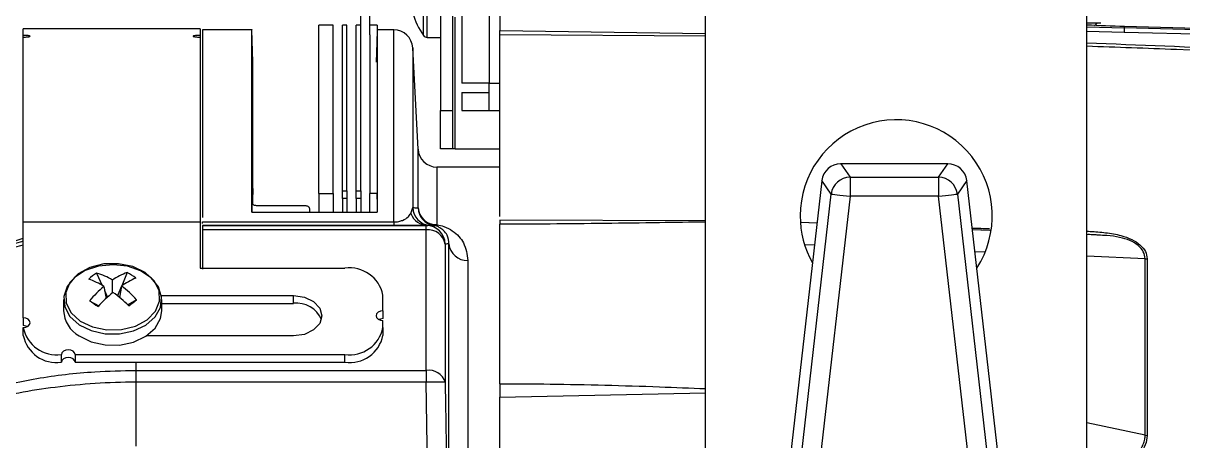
# Model space of a CAD drawing. Extents: x 8 to 113, y 0 to 87.
# Drawn here: x 79.496 to 83.3, y 38.83 to 40.2 of the extents above; entities that cross this region are included whole.
import ezdxf

# ---------------------------------------------------------------- set-up
doc = ezdxf.new("R2010")
doc.units = 0
doc.header["$MEASUREMENT"] = 0
doc.layers.add('OBJECT', color=7, linetype='CONTINUOUS')

msp = doc.modelspace()

# ---------------------------------------------------------------- linework, layer by layer
at = {"layer": 'OBJECT'}
for p, q in [((80.8646, 46.4382), (80.8646, 39.9132)), ((80.9046, 46.4382), (80.9046, 39.9132)), ((80.9346, 46.3482), (80.9346, 40.0032)), ((81.0246, 46.3482), (81.0246, 40.0032)), ((81.7346, 36.0256), (81.7346, 44.9982)), ((82.9846, 36.0256), (82.9846, 44.9982)), ((80.809, 40.1595), (80.809, 40.417)), ((80.8212, 40.1532), (80.8212, 40.4232)), ((80.6032, 40.1617), (80.6032, 40.3432)), ((80.6332, 40.1617), (80.6332, 40.3432)), ((80.9134, 39.7882), (80.9134, 40.2192)), ((81.0596, 40.238), (81.0596, 40.1765)), ((80.0763, 40.1811), (79.4963, 40.1811)), ((79.4963, 40.1598), (79.4963, 40.1811)), ((80.0763, 40.1811), (80.0763, 40.1598)), ((80.2467, 40.1782), (80.0844, 40.1782)), ((80.0844, 40.1782), (80.0844, 39.5627)), ((80.2494, 40.0725), (80.2467, 40.1781)), ((80.5134, 40.1932), (80.4654, 40.1932)), ((80.4654, 39.641), (80.4654, 40.1932)), ((80.5134, 39.641), (80.5134, 40.1932)), ((80.5583, 40.1932), (80.5434, 40.1932)), ((80.5434, 39.6499), (80.5434, 40.1932)), ((80.5583, 39.6499), (80.5583, 40.1932)), ((80.6032, 40.1932), (80.5883, 40.1932)), ((80.5883, 39.6499), (80.5883, 40.1932)), ((80.6572, 40.1932), (80.6332, 40.1932)), ((80.6572, 40.1932), (80.6572, 39.641)), ((80.712, 40.1782), (80.6572, 40.1782)), ((80.712, 39.5481), (80.712, 40.1782)), ((81.0596, 40.1765), (81.7346, 40.1667)), ((83.0307, 40.2), (82.9846, 40.2)), ((82.9846, 40.1877), (83.1082, 40.1844)), ((83.1077, 40.1698), (82.9846, 40.1731)), ((83.1079, 40.1698), (83.1077, 40.1698)), ((87.3506, 40.059), (83.1079, 40.1698)), ((87.3509, 40.0777), (83.1082, 40.1888)), ((83.1082, 40.1844), (83.1082, 40.1888)), ((87.3509, 40.0735), (83.1082, 40.1844)), ((79.4963, 40.1544), (79.4963, 40.1598)), ((79.4963, 39.5481), (79.4963, 40.1544)), ((80.0763, 40.1598), (80.0763, 40.1544)), ((80.0763, 40.1544), (80.0763, 39.5481)), ((80.6032, 39.6499), (80.6032, 40.1617)), ((80.6332, 40.1617), (80.6332, 39.641)), ((80.8212, 40.1532), (80.8646, 40.1532)), ((81.0596, 39.5658), (81.0596, 40.1619)), ((81.7346, 40.157), (81.0596, 40.1619)), ((80.7913, 39.787), (80.7739, 40.1195)), ((80.7739, 40.1195), (80.7739, 39.5953)), ((80.2494, 39.6386), (80.2494, 40.0732)), ((81.0246, 40.0032), (80.9346, 40.0032)), ((80.9346, 39.9732), (80.9346, 39.9132)), ((80.9346, 39.9732), (81.0246, 39.9732)), ((81.0246, 39.9132), (81.0246, 40.0032)), ((81.0246, 40.0032), (81.0596, 40.0032)), ((80.8646, 39.7882), (80.8646, 39.9132)), ((80.8646, 39.9132), (80.9046, 39.9132)), ((80.9046, 39.9132), (80.9046, 39.7882)), ((80.9346, 39.9132), (81.0246, 39.9132)), ((81.0246, 39.9132), (81.0596, 39.9132)), ((80.7913, 39.5942), (80.7913, 39.787)), ((80.9046, 39.7882), (80.8646, 39.7882)), ((80.9134, 39.7882), (80.9046, 39.7882)), ((80.9134, 39.7882), (81.0596, 39.7882)), ((80.2463, 39.7592), (80.2494, 39.6386)), ((81.0596, 39.7282), (80.8533, 39.7282)), ((80.8533, 39.7282), (80.8533, 39.5392)), ((82.5293, 39.7388), (82.1773, 39.7388)), ((82.178, 39.7385), (82.2082, 39.6948)), ((82.5286, 39.7385), (82.178, 39.7385)), ((82.4984, 39.6948), (82.5286, 39.7385)), ((82.1154, 39.6825), (81.9865, 38.5509)), ((82.1153, 39.6825), (81.9876, 38.5623)), ((82.1153, 39.6825), (82.1154, 39.6825)), ((82.1155, 39.6848), (82.1156, 39.684)), ((82.1463, 39.6396), (82.1156, 39.684)), ((82.2082, 39.6948), (82.2082, 39.6325)), ((82.2082, 39.6948), (82.4984, 39.6948)), ((82.4984, 39.6948), (82.4984, 39.6325)), ((82.5911, 39.684), (82.5604, 39.6396)), ((82.5911, 39.684), (82.5911, 39.6848)), ((82.7202, 38.5509), (82.5912, 39.6825)), ((82.5912, 39.6825), (82.5914, 39.6825)), ((82.719, 38.5623), (82.5914, 39.6825)), ((80.2494, 39.6299), (80.2494, 39.6386)), ((80.4654, 39.641), (80.5134, 39.641)), ((80.4654, 39.641), (80.4654, 39.5803)), ((80.5134, 39.641), (80.5134, 39.5803)), ((80.5434, 39.6499), (80.5583, 39.6499)), ((80.5434, 39.6248), (80.5434, 39.6499)), ((80.5583, 39.6499), (80.5583, 39.6248)), ((80.5883, 39.6499), (80.6032, 39.6499)), ((80.5883, 39.6248), (80.5883, 39.6499)), ((80.6032, 39.6499), (80.6032, 39.6248)), ((80.6572, 39.641), (80.6332, 39.641)), ((80.6332, 39.5803), (80.6332, 39.641)), ((80.6572, 39.6231), (80.6572, 39.641)), ((82.0222, 38.5509), (82.1463, 39.6396)), ((82.2082, 39.6325), (82.0842, 38.5439)), ((82.4984, 39.6325), (82.2082, 39.6325)), ((82.6225, 38.5439), (82.4984, 39.6325)), ((82.5604, 39.6396), (82.6844, 38.5509)), ((80.2494, 39.6299), (80.2494, 39.6299)), ((80.2494, 39.6058), (80.2494, 39.6299)), ((80.4209, 39.6013), (80.2614, 39.6015)), ((80.5583, 39.6248), (80.5434, 39.6248)), ((80.5434, 39.6248), (80.5434, 39.5803)), ((80.5583, 39.6248), (80.5583, 39.5803)), ((80.6032, 39.6248), (80.5883, 39.6248)), ((80.5883, 39.6248), (80.5883, 39.5803)), ((80.6032, 39.6248), (80.6032, 39.5803)), ((80.7678, 39.576), (80.7739, 39.5953)), ((80.2461, 39.5803), (80.6578, 39.5803)), ((80.4364, 39.5803), (80.4362, 39.591)), ((79.4963, 39.2335), (79.4963, 39.5481)), ((79.4963, 39.5481), (80.0763, 39.5481)), ((80.0763, 39.5481), (80.0763, 39.3961)), ((80.0844, 39.5481), (80.712, 39.5481)), ((80.0844, 39.5433), (80.0844, 39.5481)), ((80.0844, 39.5364), (80.8183, 39.5364)), ((80.0844, 39.5364), (80.0844, 39.5221)), ((80.0844, 39.5364), (80.0844, 39.5364)), ((80.712, 39.5364), (80.0844, 39.5364)), ((80.8183, 39.5221), (80.0844, 39.5221)), ((80.0844, 39.5221), (80.0844, 39.3935)), ((80.712, 39.5481), (80.712, 39.5364)), ((80.8183, 39.5364), (80.8235, 39.5365)), ((80.8183, 39.5221), (80.8183, 39.5364)), ((80.8183, 39.0611), (80.8183, 39.5221)), ((80.8303, 39.5363), (80.8235, 39.5365)), ((81.7346, 39.5518), (81.0596, 39.5538)), ((81.0596, 39.0177), (81.0596, 39.5408)), ((82.0995, 39.5444), (82.0453, 39.5467)), ((82.0995, 39.5442), (82.049, 39.5464)), ((82.6709, 39.5202), (82.6096, 39.5228)), ((82.6646, 39.5202), (82.6096, 39.5225)), ((79.3722, 39.4538), (79.4963, 39.4952)), ((83.0223, 39.505), (82.9846, 39.5066)), ((80.8803, 39.4756), (80.8803, 39.0225)), ((80.8928, 38.121), (80.8928, 39.4761)), ((82.0912, 39.4716), (82.0596, 39.4729)), ((82.6511, 39.4489), (82.6178, 39.4503)), ((80.9548, 39.4221), (80.9548, 38.0946)), ((83.1761, 39.4277), (82.9846, 39.4354)), ((79.7372, 39.3801), (79.7558, 39.3398)), ((79.8377, 39.3823), (79.8194, 39.3385)), ((80.0763, 39.3961), (80.5513, 39.3961)), ((79.761, 39.3367), (79.768, 39.2971)), ((79.7891, 39.3157), (79.7889, 39.3577)), ((79.8181, 39.3355), (79.8056, 39.3056)), ((79.8186, 39.3379), (79.812, 39.3004)), ((79.6288, 39.2941), (79.6288, 39.2571)), ((79.7142, 39.2895), (79.744, 39.2732)), ((79.7634, 39.3231), (79.7732, 39.3019)), ((79.8684, 39.2928), (79.8391, 39.2763)), ((79.9498, 39.3067), (80.3828, 39.3067)), ((79.9508, 39.2571), (79.9508, 39.2941)), ((80.3828, 39.2812), (80.3828, 39.3067)), ((80.6763, 39.2565), (80.6763, 39.3078)), ((79.9508, 39.2812), (80.3828, 39.2812)), ((80.6763, 39.2565), (80.6763, 39.231)), ((79.4963, 39.2335), (79.4963, 39.2081)), ((80.6763, 39.2017), (80.6763, 39.2247)), ((79.4963, 39.1762), (79.4963, 39.2017)), ((80.3828, 39.1745), (79.9005, 39.1745)), ((80.6763, 39.2017), (80.6763, 39.1762)), ((79.6213, 39.1133), (79.6218, 39.1133)), ((79.6213, 39.1133), (79.6213, 39.0878)), ((79.6218, 39.0878), (79.6218, 39.1133)), ((79.6668, 39.1133), (80.5513, 39.1133)), ((79.6668, 39.1133), (79.6668, 39.0878)), ((80.5513, 39.0878), (80.5513, 39.1133)), ((79.6213, 39.0878), (79.6218, 39.0878)), ((79.6668, 39.0878), (80.5513, 39.0878)), ((79.8654, 39.0878), (79.8654, 39.0611)), ((79.8654, 39.0611), (79.8654, 39.0226)), ((79.8654, 39.0611), (80.8183, 39.0611)), ((80.8183, 39.0611), (80.8183, 39.0226)), ((79.8654, 39.0226), (79.8654, 38.8127)), ((80.8183, 39.0226), (79.8654, 39.0226)), ((80.8235, 38.6873), (80.8183, 39.0226)), ((81.0596, 38.9731), (81.7346, 38.988)), ((81.0596, 38.8054), (81.0596, 38.9731)), ((83.1761, 38.8484), (82.9846, 38.8888)), ((83.1761, 38.8484), (83.1831, 38.848))]:
    msp.add_line(p, q, dxfattribs=at)
at = {"layer": 'OBJECT', "flags": 128}
for points in [[(80.6571, 40.1763), (80.6561, 40.1376), (80.6544, 40.0725)], [(83.0105, 40.1926), (83.015, 40.1968), (83.018, 40.2)], [(83.0108, 40.1926), (83.0151, 40.1967), (83.0182, 40.2)], [(82.1463, 39.6396), (82.1482, 39.6394), (82.1522, 39.6389), (82.1581, 39.6382), (82.1659, 39.6373), (82.1751, 39.6363), (82.1854, 39.6351), (82.1966, 39.6338), (82.2082, 39.6325)], [(82.4984, 39.6325), (82.51, 39.6338), (82.5212, 39.6351), (82.5316, 39.6363), (82.5408, 39.6373), (82.5485, 39.6382), (82.5545, 39.6389), (82.5585, 39.6394), (82.5604, 39.6396)], [(79.6794, 39.2112), (79.7189, 39.1919), (79.7647, 39.1817), (79.8126, 39.1814), (79.8586, 39.1912), (79.8985, 39.2101), (79.9286, 39.2365), (79.9465, 39.268), (79.9504, 39.3018), (79.9401, 39.335), (79.9164, 39.3645), (79.8814, 39.3877), (79.8383, 39.4027), (79.7909, 39.408), (79.7434, 39.4032), (79.7001, 39.3887), (79.6646, 39.3657), (79.6403, 39.3365), (79.6293, 39.3035), (79.6326, 39.2696), (79.6498, 39.2379), (79.6794, 39.2112)], [(79.6837, 39.223), (79.7237, 39.2037), (79.7702, 39.1941), (79.8186, 39.1951), (79.8642, 39.2067), (79.9025, 39.2276), (79.9298, 39.256), (79.9434, 39.2888), (79.9419, 39.3231), (79.9256, 39.3553), (79.8959, 39.3824), (79.8559, 39.4017), (79.8094, 39.4113), (79.761, 39.4103), (79.7154, 39.3987), (79.677, 39.3777), (79.6498, 39.3494), (79.6362, 39.3165), (79.6376, 39.2823), (79.654, 39.2501), (79.6837, 39.223)], [(80.3828, 39.3067), (80.4186, 39.3017), (80.4489, 39.2873), (80.4692, 39.2659), (80.4763, 39.2406), (80.4692, 39.2153), (80.4489, 39.1938), (80.4186, 39.1795), (80.3828, 39.1745)], [(79.6794, 39.1742), (79.7189, 39.1549), (79.7647, 39.1447), (79.8126, 39.1444), (79.8586, 39.1542), (79.8985, 39.1731), (79.9286, 39.1995), (79.9465, 39.231), (79.9508, 39.2571)], [(80.6763, 39.2565), (80.6677, 39.2553), (80.6604, 39.2518), (80.6555, 39.2467), (80.6538, 39.2406), (80.6555, 39.2345), (80.6604, 39.2293), (80.6677, 39.2259), (80.6763, 39.2247)], [(79.4963, 39.2017), (79.5049, 39.2029), (79.5122, 39.2064), (79.5171, 39.2115), (79.5188, 39.2176), (79.5171, 39.2237), (79.5122, 39.2289), (79.5049, 39.2323), (79.4963, 39.2335)], [(80.6763, 39.231), (80.6677, 39.2298), (80.6628, 39.2279)], [(79.5098, 39.2049), (79.5049, 39.2068), (79.4963, 39.2081)], [(79.6668, 39.1133), (79.6651, 39.1194), (79.6602, 39.1246), (79.6529, 39.128), (79.6443, 39.1292), (79.6357, 39.128), (79.6284, 39.1246), (79.6235, 39.1194), (79.6218, 39.1133)], [(79.6668, 39.0878), (79.6651, 39.0939), (79.6602, 39.0991), (79.6529, 39.1025), (79.6443, 39.1038), (79.6357, 39.1025), (79.6284, 39.0991), (79.6235, 39.0939), (79.6218, 39.0878)]]:
    msp.add_lwpolyline(points, dxfattribs=at)
at = {"layer": 'OBJECT'}
for centre, radius, start, end in [((80.9884, 40.2882), 0.2208, 194.3896, 215.6682), ((80.712, 40.1162), 0.062, 3, 90), ((81.0596, -10.4298), 50.66, 87.68235, 87.82233), ((80.324, 40.2857), 2.7861, 357.6154, 357.9153), ((80.8212, 40.1682), 0.015, 215.6682, 270), ((82.3596, 39.5682), 0.315, 327.0561, 180), ((80.8533, 39.7902), 0.062, 183, 270), ((82.2085, 39.632), 0.0627, 90.3087, 173.1032), ((82.4981, 39.632), 0.0627, 6.8968, 89.6913), ((80.8358, 39.598), 0.062, 182.5106, 264.8718), ((80.8533, 39.5972), 0.062, 182.7994, 260.9518), ((80.8514, 39.5996), 0.0603, 185.1121, 271.7203), ((80.8241, 39.5964), 0.0599, 199.9391, 269.4293), ((82.3596, 39.5682), 0.315, 180, 209.2401), ((80.8183, 39.4744), 0.062, 1.1516, 89.9958), ((80.8244, 39.4657), 0.0568, 10.0796, 96.1485), ((80.8447, 39.5487), 0.0128, 264.8306, 312.121), ((80.9518, 39.4812), 0.0592, 184.9587, 272.8856), ((79.8385, 39.2182), 0.191, 122.0144, 131.8138), ((79.6745, 39.1649), 0.2242, 59.3227, 73.7602), ((79.9094, 39.1792), 0.2153, 109.4641, 124.0335), ((79.7427, 39.2095), 0.1972, 51.5104, 61.194), ((80.5669, 39.2857), 0.1116, 11.4217, 98.0496), ((79.6207, 39.107), 0.2692, 58.5878, 70.3696), ((80.0123, 39.0408), 0.3883, 130.334, 140.1598), ((79.9679, 39.123), 0.2617, 113.0565, 124.7896), ((79.5888, 39.0342), 0.3809, 42.7655, 52.8975), ((81.9333, 42.5934), 3.98, 236.1125, 236.5917), ((80.1179, 38.9207), 0.5139, 129.5503, 137.0243), ((79.4967, 38.9176), 0.4959, 45.8155, 53.6482), ((78.4157, 41.1995), 2.3971, 306.5243, 307.3039), ((79.7298, 39.2619), 0.1011, 182.7052, 240.1438), ((80.3929, 39.1931), 0.0887, 23.0747, 96.5383), ((79.6057, 39.2238), 0.1116, 191.4217, 278.0494), ((79.6057, 39.1983), 0.1116, 191.4218, 278.0494), ((80.5669, 39.2238), 0.1116, 261.9505, 348.5783), ((80.5669, 39.1983), 0.1116, 261.9506, 348.5782), ((80.8272, 39.0062), 0.0556, 17.0332, 99.1638), ((80.8486, 38.092), 0.9311, 88.0511, 91.8659)]:
    msp.add_arc(centre, radius, start, end, dxfattribs=at)
for centre, major_axis, ratio, start_param, end_param in [((82.178, 39.6763), (0.0606, -0.017), 0.988785, 1.841761, 3.2937), ((82.5286, 39.6763), (0.0606, 0.017), 0.988785, 6.131077, 7.583017), ((82.1159, 39.6825), (0.00086, 0.0075), 0.069473, 1.372627, 1.57875), ((82.5907, 39.6825), (-0.00086, 0.0075), 0.069473, 4.704435, 4.910558)]:
    msp.add_ellipse(centre, major_axis=major_axis, ratio=ratio, start_param=start_param, end_param=end_param, dxfattribs=at)
for points, knots in [([(80.2463, 39.7592), (80.2463, 39.8022), (80.2464, 39.8883), (80.2465, 39.992), (80.2466, 40.0752), (80.2466, 40.1352), (80.2467, 40.1683), (80.2467, 40.1821), (80.2467, 40.1781), (80.2467, 40.1781)], [0, 0, 0, 0, 0.164694, 0.329387, 0.498866, 0.668344, 0.833038, 0.997732, 1, 1, 1, 1]), ([(80.6572, 40.1763), (80.6572, 40.1755), (80.6572, 40.1739), (80.6572, 40.1428), (80.6573, 40.0891), (80.6573, 40.0108), (80.6574, 39.9028), (80.6576, 39.7635), (80.6577, 39.6415), (80.6578, 39.5803)], [0, 0, 0, 0, 0.1137688, 0.2509993, 0.3882299, 0.5294473, 0.6706646, 0.8345115, 1, 1, 1, 1]), ([(81.0596, 40.1619), (81.0596, 40.1622), (81.0596, 40.1626), (81.0596, 40.1642), (81.0596, 40.1657), (81.0596, 40.1675), (81.0596, 40.1696), (81.0596, 40.1725), (81.0596, 40.1749), (81.0596, 40.1765)], [0, 0, 0, 0, 0.22696, 0.339217, 0.451476, 0.56373, 0.675988, 0.788244, 1, 1, 1, 1]), ([(83.1079, 40.1698), (83.1079, 40.1717), (83.108, 40.1754), (83.1081, 40.1801), (83.1082, 40.1835), (83.1082, 40.1841), (83.1082, 40.1844)], [0, 0, 0, 0, 0.249999, 0.499999, 0.749999, 1, 1, 1, 1]), ([(79.4963, 40.1544), (79.4988, 40.1545), (79.5038, 40.1545), (79.5105, 40.155), (79.5157, 40.1557), (79.5186, 40.1566), (79.5191, 40.1575), (79.5169, 40.1584), (79.5124, 40.1591), (79.5061, 40.1596), (79.5004, 40.1598), (79.4971, 40.1598), (79.4963, 40.1598)], [0, 0, 0, 0, 0.106362, 0.212713, 0.319455, 0.426997, 0.535233, 0.643751, 0.752038, 0.859722, 0.966709, 1, 1, 1, 1]), ([(80.0763, 40.1598), (80.0746, 40.1598), (80.0703, 40.1598), (80.064, 40.1595), (80.0583, 40.1589), (80.0546, 40.1581), (80.0534, 40.1572), (80.0547, 40.1563), (80.0585, 40.1554), (80.0643, 40.1548), (80.0706, 40.1545), (80.0747, 40.1544), (80.0763, 40.1544)], [0, 0, 0, 0, 0.073488, 0.179791, 0.286364, 0.393529, 0.501387, 0.609763, 0.718227, 0.826267, 0.933534, 1, 1, 1, 1]), ([(82.9846, 40.1355), (83.3262, 40.1223), (84.1593, 40.0899), (85.4815, 39.9915), (86.4594, 39.8857), (86.9482, 39.8329)], [0, 0, 0, 0, 0.257951, 0.629014, 1, 1, 1, 1]), ([(86.9465, 39.8184), (86.714, 39.8447), (86.2411, 39.8983), (85.5185, 39.967), (84.7716, 40.0279), (84.0222, 40.0768), (83.4238, 40.109), (83.0826, 40.1208), (82.9846, 40.1242)], [0, 0, 0, 0, 0.176631, 0.359219, 0.547766, 0.742271, 0.925992, 1, 1, 1, 1]), ([(80.2461, 39.5803), (80.2461, 39.5942), (80.2461, 39.6222), (80.2462, 39.6623), (80.2462, 39.7087), (80.2462, 39.74), (80.2463, 39.7592)], [0, 0, 0, 0, 0.218765, 0.43753, 0.656295, 1, 1, 1, 1]), ([(82.1155, 39.6848), (82.1155, 39.6846), (82.1154, 39.6839), (82.1153, 39.6831), (82.1153, 39.6825)], [0, 0, 0, 0, 0.251095, 1, 1, 1, 1]), ([(82.5914, 39.6825), (82.5914, 39.6827), (82.5913, 39.6835), (82.5912, 39.6842), (82.5911, 39.6848)], [0, 0, 0, 0, 0.2493671, 1, 1, 1, 1]), ([(80.2462, 39.6117), (80.2462, 39.6083), (80.2461, 39.5979), (80.2461, 39.5874), (80.2461, 39.5803)], [0, 0, 0, 0, 0.3251, 1, 1, 1, 1]), ([(80.2614, 39.6015), (80.2599, 39.6016), (80.2569, 39.6018), (80.2528, 39.6032), (80.2494, 39.6052), (80.2467, 39.6081), (80.2464, 39.6104), (80.2462, 39.6117)], [0, 0, 0, 0, 0.172836, 0.345191, 0.529672, 0.742964, 1, 1, 1, 1]), ([(80.4362, 39.591), (80.4359, 39.5925), (80.4354, 39.5952), (80.4318, 39.5985), (80.4272, 39.6005), (80.4235, 39.6012), (80.4213, 39.6013), (80.4209, 39.6013)], [0, 0, 0, 0, 0.29148, 0.560989, 0.754894, 0.949735, 1, 1, 1, 1]), ([(80.7739, 39.5953), (80.7762, 39.5952), (80.783, 39.5948), (80.788, 39.5944), (80.7913, 39.5942)], [0, 0, 0, 0, 0.33844, 1, 1, 1, 1]), ([(80.4361, 39.5803), (80.4361, 39.5813), (80.4361, 39.5843), (80.4361, 39.5879), (80.4362, 39.5905), (80.4362, 39.591)], [0, 0, 0, 0, 0.28187, 0.85045, 1, 1, 1, 1]), ([(80.712, 39.5481), (80.7147, 39.5482), (80.7208, 39.5483), (80.7309, 39.5501), (80.7467, 39.5553), (80.7595, 39.5644), (80.7651, 39.5722), (80.7678, 39.576)], [0, 0, 0, 0, 0.064307, 0.144323, 0.280228, 0.653315, 1, 1, 1, 1]), ([(80.8235, 39.5365), (80.814, 39.5365), (80.8007, 39.5365), (80.7656, 39.5364), (80.7389, 39.5364), (80.7198, 39.5364), (80.712, 39.5364)], [0, 0, 0, 0, 0.484963, 0.675899, 0.868393, 1, 1, 1, 1]), ([(80.8435, 39.536), (80.8429, 39.536), (80.8399, 39.5361), (80.8354, 39.5362), (80.8311, 39.5363), (80.8303, 39.5363)], [0, 0, 0, 0, 0.169099, 0.845499, 1, 1, 1, 1]), ([(80.8928, 39.4761), (80.8918, 39.4859), (80.89, 39.5016), (80.878, 39.5186), (80.8656, 39.5281), (80.8555, 39.5333), (80.8467, 39.5353), (80.8435, 39.536)], [0, 0, 0, 0, 0.4325165, 0.6994923, 0.8586172, 0.9494209, 1, 1, 1, 1]), ([(80.8533, 39.5392), (80.8612, 39.5375), (80.8824, 39.5327), (80.9155, 39.5131), (80.947, 39.4774), (80.952, 39.4418), (80.9548, 39.4221)], [0, 0, 0, 0, 0.086849, 0.233706, 0.575453, 1, 1, 1, 1]), ([(81.0596, 39.5538), (81.0596, 39.5539), (81.0596, 39.5541), (81.0596, 39.5477), (81.0596, 39.5422), (81.0596, 39.5408)], [0, 0, 0, 0, 0.425021, 0.850044, 1, 1, 1, 1]), ([(81.7346, 39.5479), (81.6842, 39.5471), (81.5741, 39.5454), (81.404, 39.543), (81.2294, 39.5412), (81.1145, 39.5409), (81.0596, 39.5408)], [0, 0, 0, 0, 0.22394, 0.489698, 0.755953, 1, 1, 1, 1]), ([(82.609, 39.5278), (82.6278, 39.5274), (82.6466, 39.527), (82.6654, 39.5266), (82.6654, 39.5266)], [0, 0, 0, 0, 0.996243, 1, 1, 1, 1]), ([(82.9846, 39.5177), (82.9883, 39.5176), (83.009, 39.5168), (83.047, 39.5134), (83.094, 39.5056), (83.133, 39.4918), (83.1607, 39.4736), (83.1792, 39.4516), (83.1818, 39.4352), (83.1831, 39.4271)], [0, 0, 0, 0, 0.04088, 0.227855, 0.418299, 0.567523, 0.70923, 0.854708, 1, 1, 1, 1]), ([(79.3654, 39.4404), (79.3654, 39.4404), (79.4056, 39.4555), (79.4486, 39.4727), (79.4934, 39.4849), (79.4963, 39.4857)], [0, 0, 0, 0, 0.000018, 0.935388, 1, 1, 1, 1]), ([(83.0223, 39.5049), (83.0176, 39.5052), (83.0065, 39.5059), (82.9956, 39.5064), (82.9892, 39.5066)], [0, 0, 0, 0, 0.41689, 1, 1, 1, 1]), ([(83.1761, 39.4277), (83.1749, 39.4353), (83.1725, 39.4506), (83.1546, 39.4714), (83.1275, 39.4881), (83.0913, 39.4989), (83.0551, 39.5032), (83.0318, 39.5044), (83.0223, 39.5049)], [0, 0, 0, 0, 0.169474, 0.339572, 0.508222, 0.676895, 0.867999, 1, 1, 1, 1]), ([(79.4963, 39.4721), (79.4932, 39.4712), (79.4472, 39.4588), (79.4031, 39.4418), (79.362, 39.4259)], [0, 0, 0, 0, 0.06637, 1, 1, 1, 1]), ([(80.8928, 39.4761), (80.8908, 39.476), (80.8872, 39.4759), (80.8824, 39.4757), (80.8803, 39.4756)], [0, 0, 0, 0, 0.547716, 1, 1, 1, 1]), ([(83.1761, 38.8484), (83.176, 38.9539), (83.176, 39.165), (83.176, 39.3401), (83.1761, 39.4277)], [0, 0, 0, 0, 0.499779, 1, 1, 1, 1]), ([(83.1761, 39.4277), (83.1772, 39.4275), (83.1796, 39.4273), (83.1819, 39.4271), (83.1831, 39.4271)], [0, 0, 0, 0, 0.500001, 1, 1, 1, 1]), ([(83.1831, 39.4271), (83.1831, 39.3396), (83.1832, 39.1645), (83.1831, 38.9535), (83.1831, 38.848)], [0, 0, 0, 0, 0.500003, 1, 1, 1, 1]), ([(79.3642, 38.9971), (79.4224, 39.0105), (79.5403, 39.0379), (79.7111, 39.0579), (79.8207, 39.0602), (79.8654, 39.0611)], [0, 0, 0, 0, 0.365392, 0.741453, 1, 1, 1, 1]), ([(79.8654, 39.0226), (79.8654, 39.0226), (79.8209, 39.0226), (79.732, 39.0197), (79.6034, 39.0071), (79.481, 38.9884), (79.4045, 38.9703), (79.3672, 38.9623), (79.3672, 38.9623)], [0, 0, 0, 0, 0.000005, 0.258899, 0.517796, 0.758901, 0.999996, 1, 1, 1, 1]), ([(80.8803, 39.0225), (80.881, 38.9812), (80.8843, 38.7746), (80.8887, 38.4741), (80.8917, 38.2149), (80.8928, 38.121)], [0, 0, 0, 0, 0.1375162, 0.6875815, 1, 1, 1, 1]), ([(81.0596, 39.0177), (81.1145, 39.0174), (81.2294, 39.0169), (81.404, 39.0132), (81.5741, 39.0081), (81.6842, 39.0036), (81.7346, 39.0016)], [0, 0, 0, 0, 0.24402, 0.510283, 0.77599, 1, 1, 1, 1]), ([(81.0596, 39.0177), (81.0596, 39.012), (81.0596, 39.0007), (81.0596, 38.9846), (81.0596, 38.9755), (81.0596, 38.9731)], [0, 0, 0, 0, 0.425024, 0.850045, 1, 1, 1, 1]), ([(82.9846, 38.7712), (82.9866, 38.7708), (83.0053, 38.7672), (83.0402, 38.7616), (83.0867, 38.7598), (83.1195, 38.7696), (83.1396, 38.7813), (83.1519, 38.7919), (83.1625, 38.8048), (83.1704, 38.8191), (83.1754, 38.8342), (83.1758, 38.8441), (83.1761, 38.8484)], [0, 0, 0, 0, 0.02397, 0.221866, 0.412852, 0.559625, 0.626325, 0.706786, 0.771644, 0.853474, 0.936537, 1, 1, 1, 1]), ([(83.1831, 38.848), (83.1818, 38.8375), (83.1791, 38.8166), (83.1605, 38.7884), (83.1329, 38.7655), (83.0858, 38.7459), (83.0341, 38.7397), (82.9961, 38.7399), (82.9846, 38.74)], [0, 0, 0, 0, 0.145404, 0.291057, 0.43334, 0.582158, 0.872463, 1, 1, 1, 1])]:
    msp.add_open_spline(points, degree=3, knots=knots, dxfattribs=at)

doc.saveas('drawing.dxf')
